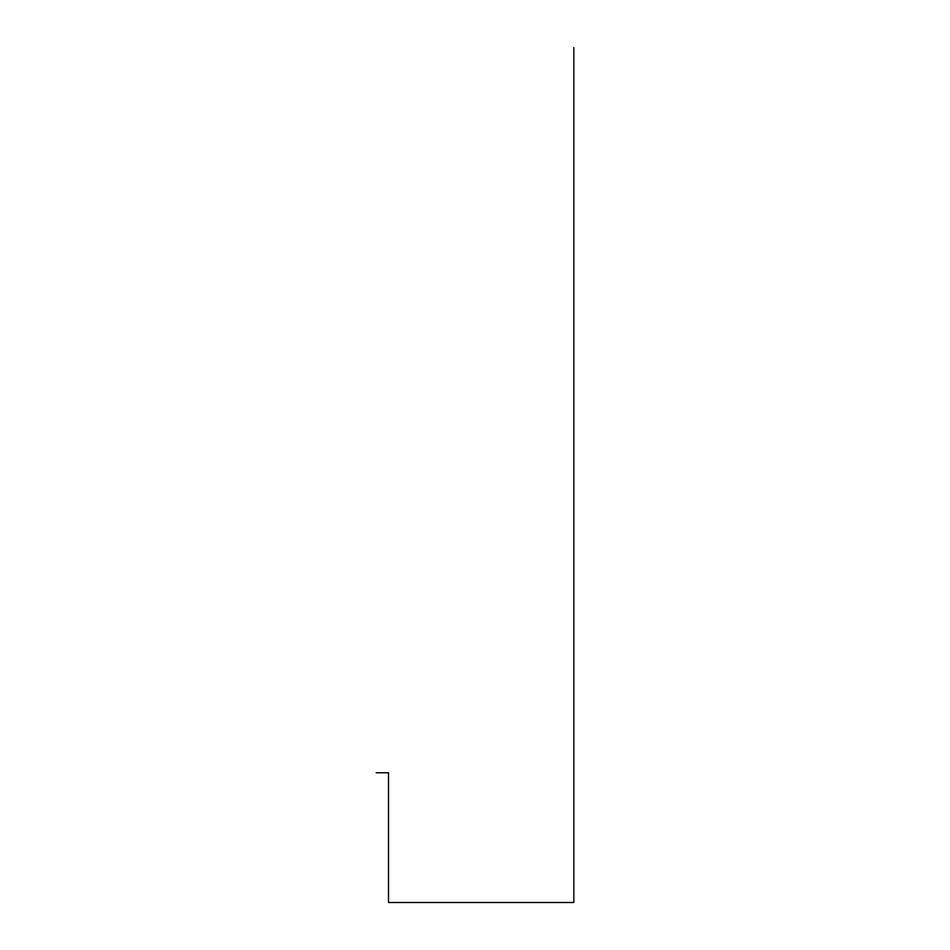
<?xml version="1.0" encoding="UTF-8"?>
<svg xmlns="http://www.w3.org/2000/svg" width="950" height="950" viewBox="0 0 950 950"><rect width="100%" height="100%" fill="white"/><g stroke="black" fill="none" stroke-linecap="round" stroke-linejoin="round"><path stroke-width="1.43" d="M376.152 772.766L388.514 772.766L388.514 902.5L573.847 902.5L573.847 47.5"/></g></svg>
